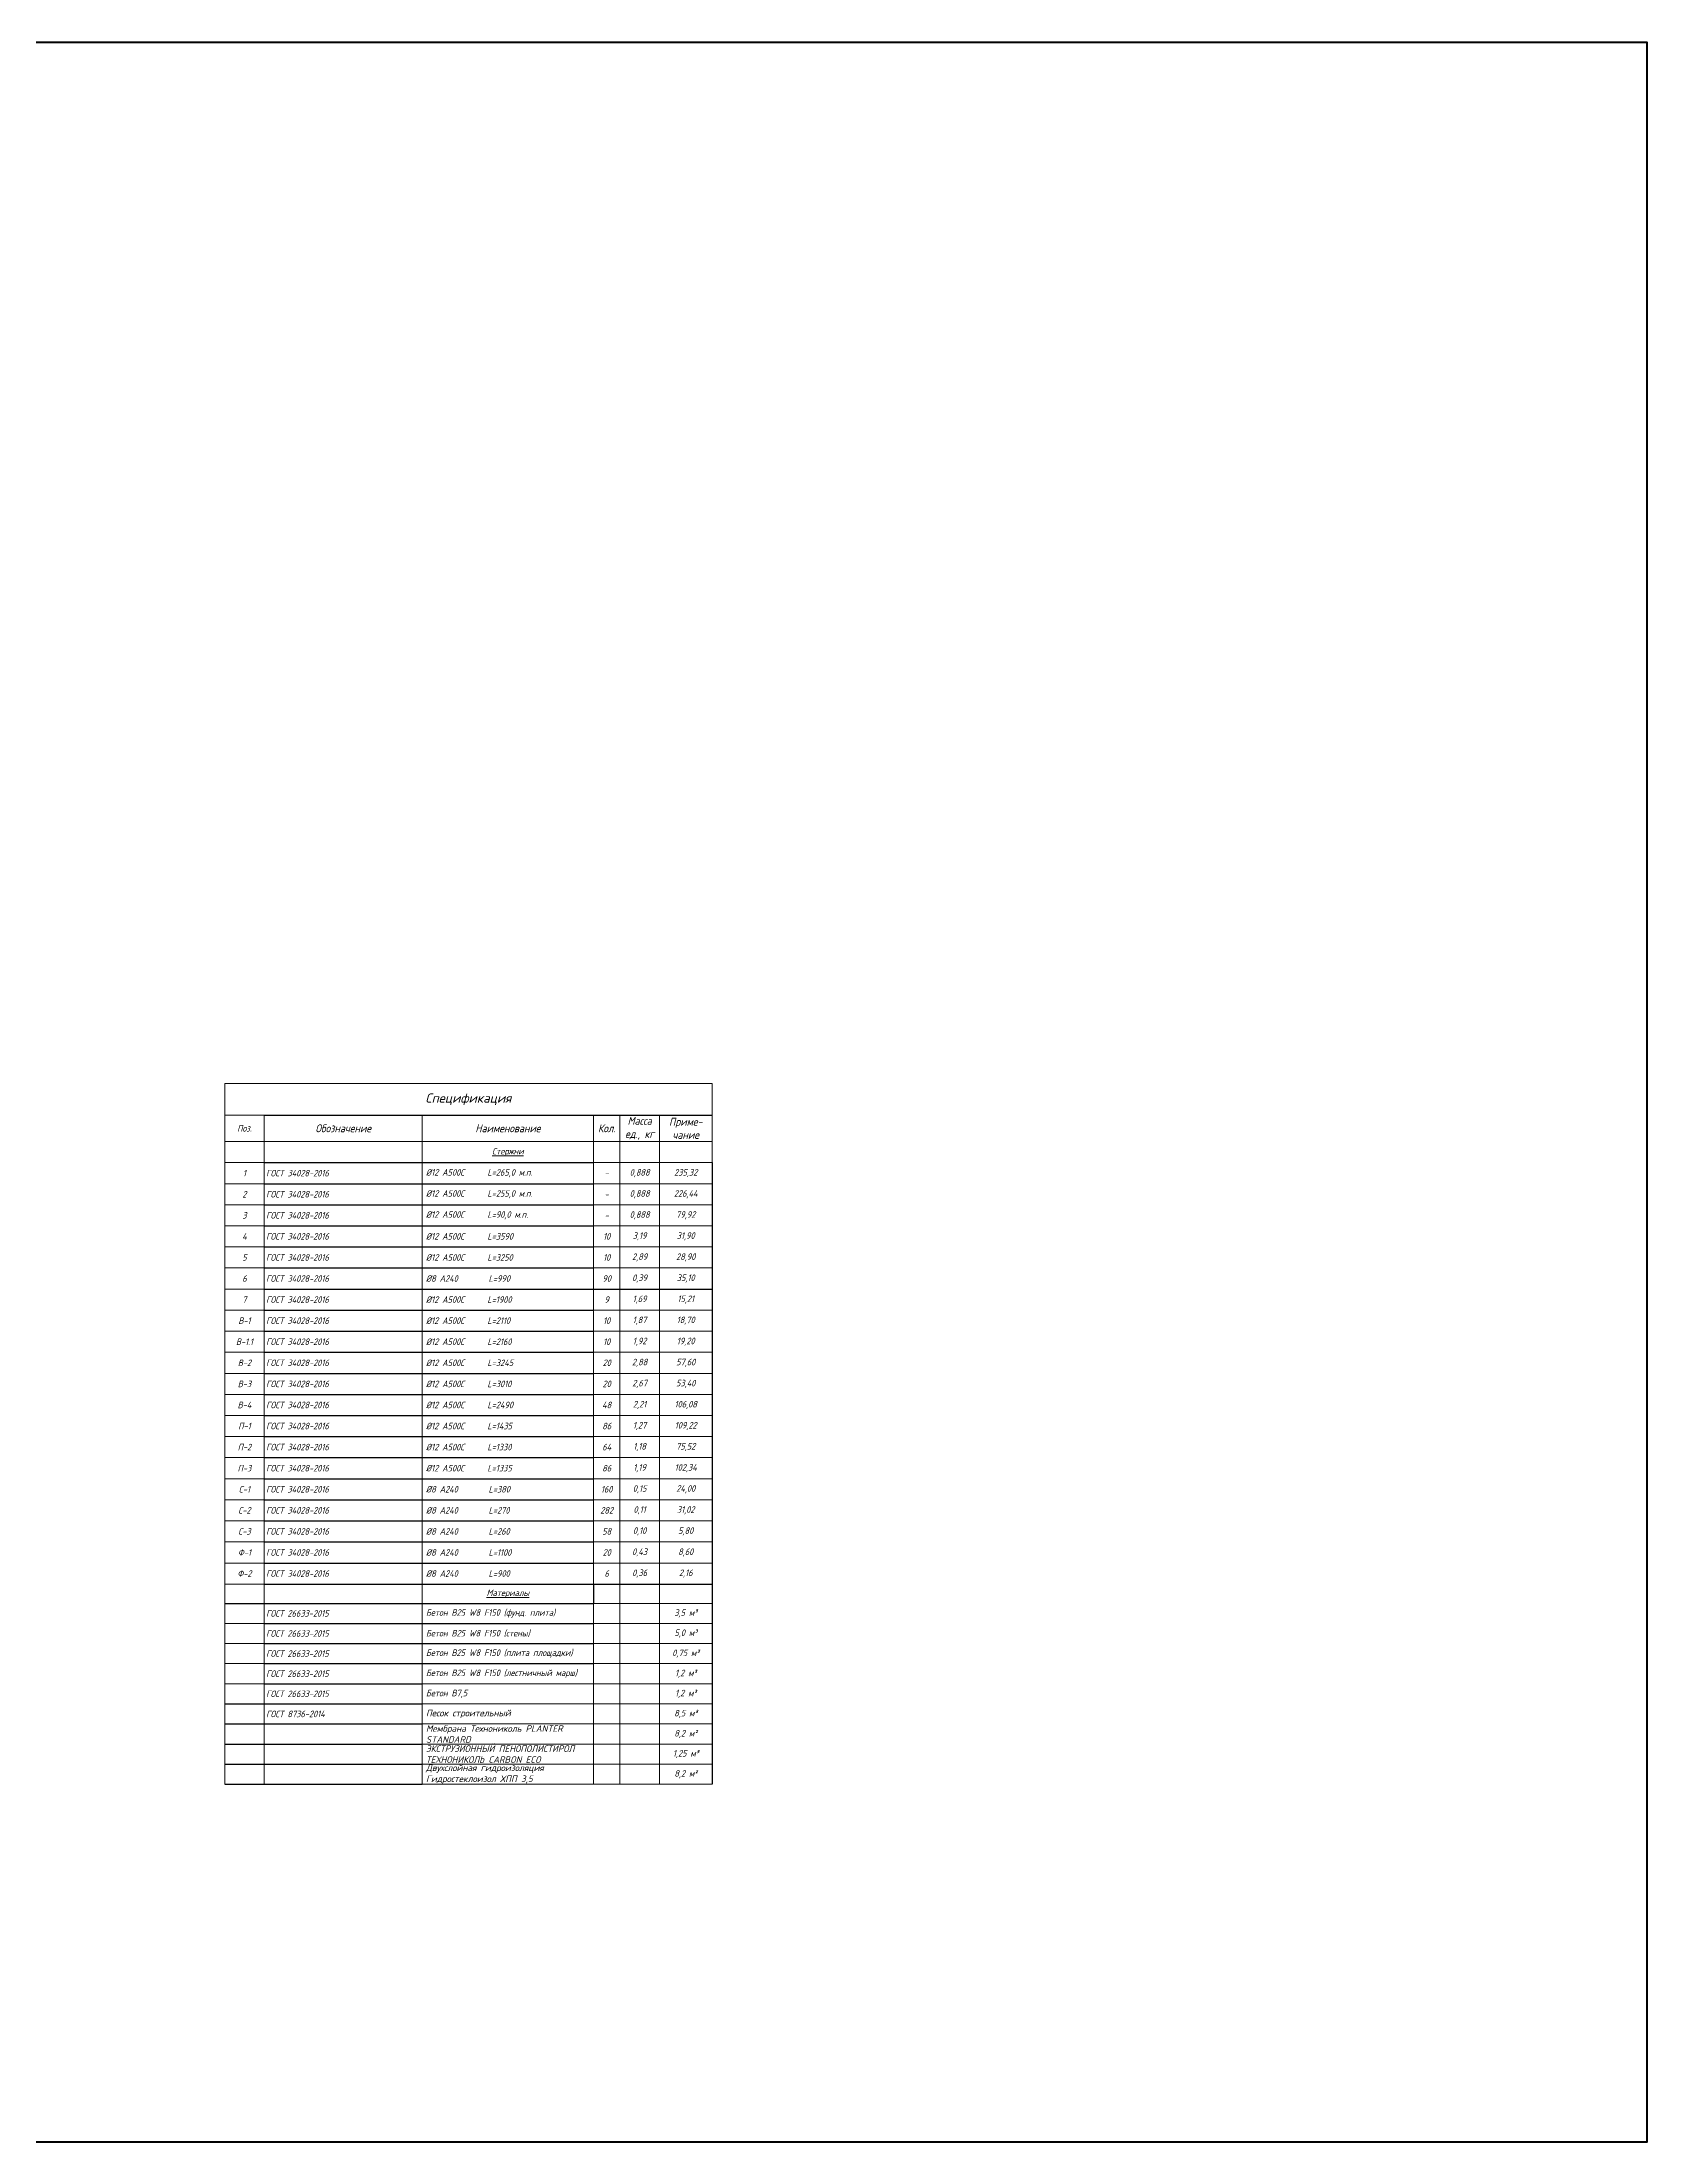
# Model space of a CAD drawing. Header units: millimetres. Extents: x 504091 to 2165846, y 135022 to 442887.
# Drawn here: x 1193302 to 1254224, y 202751 to 282474 of the extents above; entities that cross this region are included whole.
import ezdxf

# ---------------------------------------------------------------- set-up
doc = ezdxf.new("R2010")
doc.units = ezdxf.units.MM
doc.layers.get('Defpoints').update_dxf_attribs({"color": 255})
doc.layers.add('Размеры (линейные)', color=154, linetype='Continuous', lineweight=9)
doc.layers.add('Размеры КР', color=164, linetype='Continuous', lineweight=9)
doc.styles.add('GOST 2.304_new', font='isocpeur.ttf', dxfattribs={"width": 0.9, "oblique": 15})

# ---------------------------------------------------------------- blocks, each defined once
blk = doc.blocks.new('*T2411')
at = {"layer": 'Defpoints', "color": 8, "linetype": 'ByBlock', "lineweight": 0, "transparency": 16777216}
for p, q in [((0, 0), (18500, 0)), ((0, 0), (0, -1200)), ((18500, 0), (18500, -1200))]:
    blk.add_line(p, q, dxfattribs=at)
at = {"layer": 'Размеры (линейные)', "color": 0, "linetype": 'ByBlock', "transparency": 16777216}
for p, q in [((0, -1200), (1500, -1200)), ((0, -1200), (0, -26604)), ((1500, -1200), (1500, -26604)), ((7500, -1200), (7500, -26604)), ((14000, -1200), (14000, -19004)), ((15000, -1200), (15000, -26604)), ((16500, -1200), (16500, -26604)), ((18500, -1200), (18500, -3004)), ((0, -2204), (18500, -2204)), ((0, -3004), (1500, -3004)), ((14000, -3004), (18500, -3004)), ((0, -3804), (1500, -3804)), ((14000, -3804), (18500, -3804)), ((0, -4604), (1500, -4604)), ((14000, -4604), (18500, -4604)), ((0, -5404), (1500, -5404)), ((14000, -5404), (18500, -5404)), ((0, -6204), (1500, -6204)), ((14000, -6204), (18500, -6204)), ((0, -7004), (1500, -7004)), ((14000, -7004), (18500, -7004)), ((0, -7804), (1500, -7804)), ((0, -8604), (1500, -8604)), ((14000, -8604), (18500, -8604)), ((0, -9404), (1500, -9404)), ((14000, -9404), (18500, -9404)), ((0, -10204), (1500, -10204)), ((14000, -10204), (18500, -10204)), ((0, -11004), (1500, -11004)), ((14000, -11004), (18500, -11004)), ((0, -11804), (1500, -11804)), ((14000, -11804), (18500, -11804)), ((0, -12604), (1500, -12604)), ((14000, -12604), (18500, -12604)), ((0, -13404), (1500, -13404)), ((14000, -13404), (18500, -13404)), ((0, -14204), (1500, -14204)), ((14000, -14204), (18500, -14204)), ((0, -15004), (1500, -15004)), ((14000, -15004), (18500, -15004)), ((0, -15804), (1500, -15804)), ((14000, -15804), (18500, -15804)), ((0, -16604), (1500, -16604)), ((14000, -16604), (18500, -16604)), ((0, -17404), (1500, -17404)), ((14000, -17404), (18500, -17404)), ((0, -18204), (1500, -18204)), ((14000, -18204), (18500, -18204)), ((0, -19004), (1500, -19004)), ((14000, -19736), (18500, -19736)), ((14000, -19736), (14000, -26604)), ((0, -20499), (1500, -20499)), ((14000, -20499), (18500, -20499)), ((0, -21262), (1500, -21262)), ((14000, -21262), (18500, -21262)), ((0, -22025), (1500, -22025)), ((14000, -22025), (18500, -22025)), ((0, -22788), (1500, -22788)), ((7500, -22788), (18500, -22788)), ((7500, -23551), (18500, -23551)), ((7500, -24315), (18500, -24315)), ((7500, -25078), (18500, -25078)), ((7500, -25841), (18500, -25841)), ((7500, -26604), (18500, -26604))]:
    blk.add_line(p, q, dxfattribs=at)
at = {"layer": 'Размеры (линейные)', "color": 0, "linetype": 'ByBlock', "lineweight": -2, "transparency": 16777216}
for p, q in [((1500, -1200), (18500, -1200)), ((1500, -3004), (14000, -3004)), ((18500, -3004), (18500, -26604)), ((1500, -3804), (14000, -3804)), ((1500, -4604), (14000, -4604)), ((1500, -5404), (14000, -5404)), ((1500, -6204), (14000, -6204)), ((1500, -7004), (14000, -7004)), ((1500, -7804), (18500, -7804)), ((1500, -8604), (14000, -8604)), ((1500, -9404), (14000, -9404)), ((1500, -10204), (14000, -10204)), ((1500, -11004), (14000, -11004)), ((1500, -11804), (14000, -11804)), ((1500, -12604), (14000, -12604)), ((1500, -13404), (14000, -13404)), ((1500, -14204), (14000, -14204)), ((1500, -15004), (14000, -15004)), ((1500, -15804), (14000, -15804)), ((1500, -16604), (14000, -16604)), ((1500, -17404), (14000, -17404)), ((1500, -18204), (14000, -18204)), ((1500, -19004), (18500, -19004)), ((14000, -19004), (14000, -19736)), ((0, -19736), (14000, -19736)), ((1500, -20499), (14000, -20499)), ((1500, -21262), (14000, -21262)), ((1500, -22025), (14000, -22025)), ((1500, -22788), (7500, -22788)), ((0, -23551), (7500, -23551)), ((0, -24315), (7500, -24315)), ((0, -25078), (7500, -25078)), ((0, -25841), (7500, -25841)), ((0, -26604), (7500, -26604))]:
    blk.add_line(p, q, dxfattribs=at)
at = {"layer": 'Размеры (линейные)', "color": 0, "transparency": 16777216, "style": 'GOST 2.304_new'}
for s, insert, char_height, width, attachment_point in [('{\\W1;Спецификация }', (9250, -600), 350, 18220, 5), ('Поз.', (750, -1702), 250, 1220, 5), ('Обозначение', (4500, -1702), 300, 5720, 5), ('Наименование', (10750, -1702), 300, 6220, 5), ('Кол.', (14500, -1702), 300, 720, 5), ('Масса\\Pед., кг', (15750, -1702), 300, 1220, 5), ('Приме-\\Pчание', (17500, -1702), 300, 1720, 5), ('{\\LСтержни}', (10750, -2604), 250, 6220, 5), ('1', (750, -3404), 250, 1360, 5), ('ГОСТ 34028-2016', (1570, -3404), 250, 5860, 4), ('%%C12 А500С      L=265,0 м.п.', (7640, -3404), 250, 6220, 4), ('-', (14500, -3404), 250, 860, 5), ('0,888', (15750, -3404), 250, 1360, 5), ('235,32', (17500, -3404), 250, 1860, 5), ('2', (750, -4204), 250, 1360, 5), ('ГОСТ 34028-2016', (1570, -4204), 250, 5860, 4), ('%%C12 А500С      L=255,0 м.п.', (7640, -4204), 250, 6220, 4), ('-', (14500, -4204), 250, 860, 5), ('0,888', (15750, -4204), 250, 1360, 5), ('226,44', (17500, -4204), 250, 1860, 5), ('3', (750, -5004), 250, 1360, 5), ('ГОСТ 34028-2016', (1570, -5004), 250, 5860, 4), ('%%C12 А500С      L=90,0 м.п.', (7640, -5004), 250, 6220, 4), ('-', (14500, -5004), 250, 860, 5), ('0,888', (15750, -5004), 250, 1360, 5), ('79,92', (17500, -5004), 250, 1860, 5), ('4', (750, -5804), 250, 1360, 5), ('ГОСТ 34028-2016', (1570, -5804), 250, 5860, 4), ('%%C12 А500С      L=3590', (7640, -5804), 250, 6220, 4), ('10', (14500, -5804), 250, 860, 5), ('3,19', (15750, -5804), 250, 1360, 5), ('31,90', (17500, -5804), 250, 1860, 5), ('5', (750, -6604), 250, 1360, 5), ('ГОСТ 34028-2016', (1570, -6604), 250, 5860, 4), ('%%C12 А500С      L=3250', (7640, -6604), 250, 6220, 4), ('10', (14500, -6604), 250, 860, 5), ('2,89', (15750, -6604), 250, 1360, 5), ('28,90', (17500, -6604), 250, 1860, 5), ('6', (750, -7404), 250, 1360, 5), ('ГОСТ 34028-2016', (1570, -7404), 250, 5860, 4), ('%%C8 А240        L=990', (7640, -7404), 250, 6220, 4), ('90', (14500, -7404), 250, 860, 5), ('0,39', (15750, -7404), 250, 1360, 5), ('35,10', (17500, -7404), 250, 1860, 5), ('7', (750, -8204), 250, 1360, 5), ('ГОСТ 34028-2016', (1570, -8204), 250, 5860, 4), ('%%C12 А500С      L=1900', (7640, -8204), 250, 6220, 4), ('9', (14500, -8204), 250, 860, 5), ('1,69', (15750, -8204), 250, 1360, 5), ('15,21', (17500, -8204), 250, 1860, 5), ('В-1', (750, -9004), 250, 1360, 5), ('ГОСТ 34028-2016', (1570, -9004), 250, 5860, 4), ('%%C12 А500С      L=2110', (7640, -9004), 250, 6220, 4), ('10', (14500, -9004), 250, 860, 5), ('1,87', (15750, -9004), 250, 1360, 5), ('18,70', (17500, -9004), 250, 1860, 5), ('В-1.1', (750, -9804), 250, 1360, 5), ('ГОСТ 34028-2016', (1570, -9804), 250, 5860, 4), ('%%C12 А500С      L=2160', (7640, -9804), 250, 6220, 4), ('10', (14500, -9804), 250, 860, 5), ('1,92', (15750, -9804), 250, 1360, 5), ('19,20', (17500, -9804), 250, 1860, 5), ('В-2', (750, -10604), 250, 1360, 5), ('ГОСТ 34028-2016', (1570, -10604), 250, 5860, 4), ('%%C12 А500С      L=3245', (7640, -10604), 250, 6220, 4), ('20', (14500, -10604), 250, 860, 5), ('2,88', (15750, -10604), 250, 1360, 5), ('57,60', (17500, -10604), 250, 1860, 5), ('В-3', (750, -11404), 250, 1360, 5), ('ГОСТ 34028-2016', (1570, -11404), 250, 5860, 4), ('%%C12 А500С      L=3010', (7640, -11404), 250, 6220, 4), ('20', (14500, -11404), 250, 860, 5), ('2,67', (15750, -11404), 250, 1360, 5), ('53,40', (17500, -11404), 250, 1860, 5), ('В-4', (750, -12204), 250, 1360, 5), ('ГОСТ 34028-2016', (1570, -12204), 250, 5860, 4), ('%%C12 А500С      L=2490', (7640, -12204), 250, 6220, 4), ('48', (14500, -12204), 250, 860, 5), ('2,21', (15750, -12204), 250, 1360, 5), ('106,08', (17500, -12204), 250, 1860, 5), ('П-1', (750, -13004), 250, 1360, 5), ('ГОСТ 34028-2016', (1570, -13004), 250, 5860, 4), ('%%C12 А500С      L=1435', (7640, -13004), 250, 6220, 4), ('86', (14500, -13004), 250, 860, 5), ('1,27', (15750, -13004), 250, 1360, 5), ('109,22', (17500, -13004), 250, 1860, 5), ('П-2', (750, -13804), 250, 1360, 5), ('ГОСТ 34028-2016', (1570, -13804), 250, 5860, 4), ('%%C12 А500С      L=1330', (7640, -13804), 250, 6220, 4), ('64', (14500, -13804), 250, 860, 5), ('1,18', (15750, -13804), 250, 1360, 5), ('75,52', (17500, -13804), 250, 1860, 5), ('П-3', (750, -14604), 250, 1360, 5), ('ГОСТ 34028-2016', (1570, -14604), 250, 5860, 4), ('%%C12 А500С      L=1335', (7640, -14604), 250, 6220, 4), ('86', (14500, -14604), 250, 860, 5), ('1,19', (15750, -14604), 250, 1360, 5), ('102,34', (17500, -14604), 250, 1860, 5), ('С-1', (750, -15404), 250, 1360, 5), ('ГОСТ 34028-2016', (1570, -15404), 250, 5860, 4), ('%%C8 А240        L=380', (7640, -15404), 250, 6220, 4), ('160', (14500, -15404), 250, 860, 5), ('0,15', (15750, -15404), 250, 1360, 5), ('24,00', (17500, -15404), 250, 1860, 5), ('С-2', (750, -16204), 250, 1360, 5), ('ГОСТ 34028-2016', (1570, -16204), 250, 5860, 4), ('%%C8 А240        L=270', (7640, -16204), 250, 6220, 4), ('282', (14500, -16204), 250, 860, 5), ('0,11', (15750, -16204), 250, 1360, 5), ('31,02', (17500, -16204), 250, 1860, 5), ('С-3', (750, -17004), 250, 1360, 5), ('ГОСТ 34028-2016', (1570, -17004), 250, 5860, 4), ('%%C8 А240        L=260', (7640, -17004), 250, 6220, 4), ('58', (14500, -17004), 250, 860, 5), ('0,10', (15750, -17004), 250, 1360, 5), ('5,80', (17500, -17004), 250, 1860, 5), ('Ф-1', (750, -17804), 250, 1360, 5), ('ГОСТ 34028-2016', (1570, -17804), 250, 5860, 4), ('%%C8 А240        L=1100', (7640, -17804), 250, 6220, 4), ('20', (14500, -17804), 250, 860, 5), ('0,43', (15750, -17804), 250, 1360, 5), ('8,60', (17500, -17804), 250, 1860, 5), ('Ф-2', (750, -18604), 250, 1360, 5), ('ГОСТ 34028-2016', (1570, -18604), 250, 5860, 4), ('%%C8 А240        L=900', (7640, -18604), 250, 6220, 4), ('6', (14500, -18604), 250, 860, 5), ('0,36', (15750, -18604), 250, 1360, 5), ('2,16', (17500, -18604), 250, 1860, 5), ('{\\LМатериалы}', (10750, -19370), 250, 6220, 5), ('ГОСТ 26633-2015', (1570, -20117), 250, 5860, 4), ('Бетон В25 W8 F150 (фунд. плита)', (7640, -20117), 250, 6220, 4), ('Бетон В25 W8 F150 (стены)', (7640, -20880), 250, 6220, 4), ('3,5 м³', (17500, -20117), 250, 1860, 5), ('5,0 м³', (17500, -20880), 250, 1860, 5), ('ГОСТ 26633-2015', (1570, -20880), 250, 5860, 4), ('ГОСТ 26633-2015', (1570, -21643), 250, 5860, 4), ('Бетон В25 W8 F150 (плита площадки)', (7640, -21643), 250, 6220, 4), ('0,75 м³', (17500, -21643), 250, 1860, 5), ('ГОСТ 26633-2015', (1570, -22407), 250, 5860, 4), ('Бетон В25 W8 F150 (лестничный марш)', (7640, -22407), 250, 6220, 4), ('1,2 м³', (17500, -22407), 250, 1860, 5), ('ГОСТ 26633-2015', (1570, -23170), 250, 5860, 4), ('Бетон В7,5', (7640, -23170), 250, 6220, 4), ('1,2 м³', (17500, -23170), 250, 1860, 5), ('ГОСТ 8736-2014', (1570, -23933), 250, 5860, 4), ('{\\W1;Песок строительный}', (7640, -23933), 250, 6220, 4), ('8,5 м³', (17500, -23933), 250, 1860, 5), ('\\A1;{\\W1;\\C256;Мембрана Технониколь PLANTER STANDARD}', (7640, -24696), 250, 6220, 4), ('8,2 м²', (17500, -24696), 250, 1860, 5), ('\\A1;{\\W1;\\C256;ЭКСТРУЗИОННЫЙ ПЕНОПОЛИСТИРОЛ ТЕХНОНИКОЛЬ CARBON ECO}', (7640, -25459), 250, 6220, 4), ('1,25 м³', (17500, -25459), 250, 1860, 5), ('\\A1;{\\W1;\\C256;Двухслойная гидроизоляция Гидростеклоизол ХПП 3,5}', (7640, -26222), 250, 6220, 4), ('8,2 м²', (17500, -26222), 250, 1860, 5)]:
    blk.add_mtext(s, dxfattribs=dict(at, insert=insert, char_height=char_height, width=width, attachment_point=attachment_point))

msp = doc.modelspace()

# ---------------------------------------------------------------- linework, layer by layer
at = {"layer": 'Размеры КР', "lineweight": 60}
msp.add_lwpolyline([(1132364.5466, 282473.5457), (1254224.2591, 282473.5457), (1254224.2591, 202751.1477), (1132364.5466, 202751.1477)], close=True, dxfattribs=at)

# ---------------------------------------------------------------- block references
msp.add_blockref('*T2411', (1200236.3475, 242935.3391))

doc.saveas('drawing.dxf')
